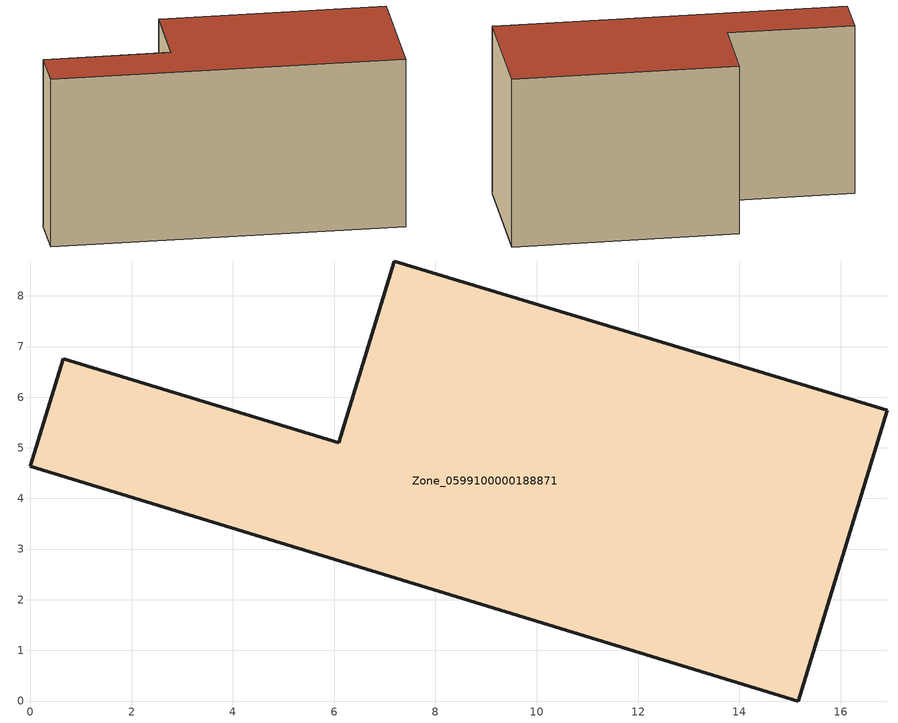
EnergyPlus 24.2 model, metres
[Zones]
Zone_0599100000188871
 floor ground (C_G): 15.16,0 0,4.64 0.65,6.76 6.09,5.1 7.19,8.69 16.92,5.74 z0
 wall outside (C_F): 6.09,5.1 0.65,6.76 0,4.64 15.16,0 16.92,5.74 7.19,8.69 6.09,5.1 z0:8.07
 roof outside (C_R): 16.92,5.74 7.19,8.69 6.09,5.1 0.65,6.76 0,4.64 15.16,0 z8.07
[BUILDING]
Pand.0599100000188871: North Axis=0; Terrain=City; Loads Convergence Tolerance Value=0.04; Temperature Convergence Tolerance Value=0.4; Solar Distribution=FullExterior; Maximum Number of Warmup Days=25; Minimum Number of Warmup Days=1
[Site:Location]
Rotterdam.The.Hague.AP_ZH_NLD Design_Conditions: Latitude=51.96; Longitude=4.45; Time Zone=1; Elevation=-4.5
[SITE:GROUNDTEMPERATURE:BUILDINGSURFACE]
18, 18, 18, 18, 18, 18, 18, 18, 18, 18, 18, 18
[MATERIAL] Thermal Absorptance=0.9; Solar Absorptance=0.7; Visible Absorptance=0.7
Name | Roughness | Thickness | Conductivity | Density | Specific Heat
G.TI.1975-1991 | MediumSmooth | 0.15 | 0.288461 | 540 | 1210
F.TI.1975-1991 | Rough | 0.3 | 0.230769 | 1920 | 840
R.TI.1975-1991 | MediumRough | 0.2 | 0.153846 | 1500 | 1000
[CONSTRUCTION]
C_G: G.TI.1975-1991
C_F: F.TI.1975-1991
C_R: R.TI.1975-1991
[ZONE]
Zone_0599100000188871: Type=1; Multiplier=1; Ceiling Height=Autocalculate; Volume=Autocalculate; Floor Area=autocalculate; Part of Total Floor Area=Yes
[ZONEINFILTRATION:DESIGNFLOWRATE]
Infil_Zone_0599100000188871: Zone or ZoneList or Space or SpaceList=Zone_0599100000188871; Schedule=AlwaysOn; Design Flow Rate Calculation Method=Flow/Area; Flow Rate per Floor Area=0.003; Constant Term Coefficient=1; Temperature Term Coefficient=0; Velocity Term Coefficient=0; Velocity Squared Term Coefficient=0
[HVACTEMPLATE:ZONE:IDEALLOADSAIRSYSTEM]
Zone_0599100000188871: Maximum Heating Supply Air Temperature=50; Minimum Cooling Supply Air Temperature=13; Maximum Heating Supply Air Humidity Ratio=0.0156; Minimum Cooling Supply Air Humidity Ratio=0.0077; Heating Limit=NoLimit; Cooling Limit=NoLimit; Dehumidification Control Type=ConstantSensibleHeatRatio; Cooling Sensible Heat Ratio=0.7; Dehumidification Setpoint=60; Humidification Control Type=None; Humidification Setpoint=30; Outdoor Air Method=None; Outdoor Air Flow Rate per Person=0.00944; Outdoor Air Flow Rate per Zone Floor Area=0; Outdoor Air Flow Rate per Zone=0; Demand Controlled Ventilation Type=None; Outdoor Air Economizer Type=NoEconomizer; Heat Recovery Type=None; Sensible Heat Recovery Effectiveness=0.7; Latent Heat Recovery Effectiveness=0.65
[ZONECONTROL:THERMOSTAT]
ThermostatControl_Zone_0599100000188871: Zone or ZoneList=Zone_0599100000188871; Control Type Schedule=DualSetpointControlType; Control 1=Thermostat_Zone_0599100000188871; Temperature Difference Between Cutout And Setpoint=0
[THERMOSTATSETPOINT:DUALSETPOINT]
Thermostat_Zone_0599100000188871: Heating Setpoint Temperature Schedule=HeatingSetpoint_Zone_0599100000188871; Cooling Setpoint Temperature Schedule=CoolingSetpoint_Zone_0599100000188871
[SCHEDULE:COMPACT]
HeatingSetpoint_Zone_0599100000188871: Through: 12/31, For: AllDays, Until: 24:00, 21
CoolingSetpoint_Zone_0599100000188871: Through: 12/31, For: AllDays, Until: 24:00, 24
DualSetpointControlType: Through: 12/31, For: AllDays, Until: 24:00, 4
AlwaysOn: Through: 12/31, For: AllDays, Until: 24:00, 1
